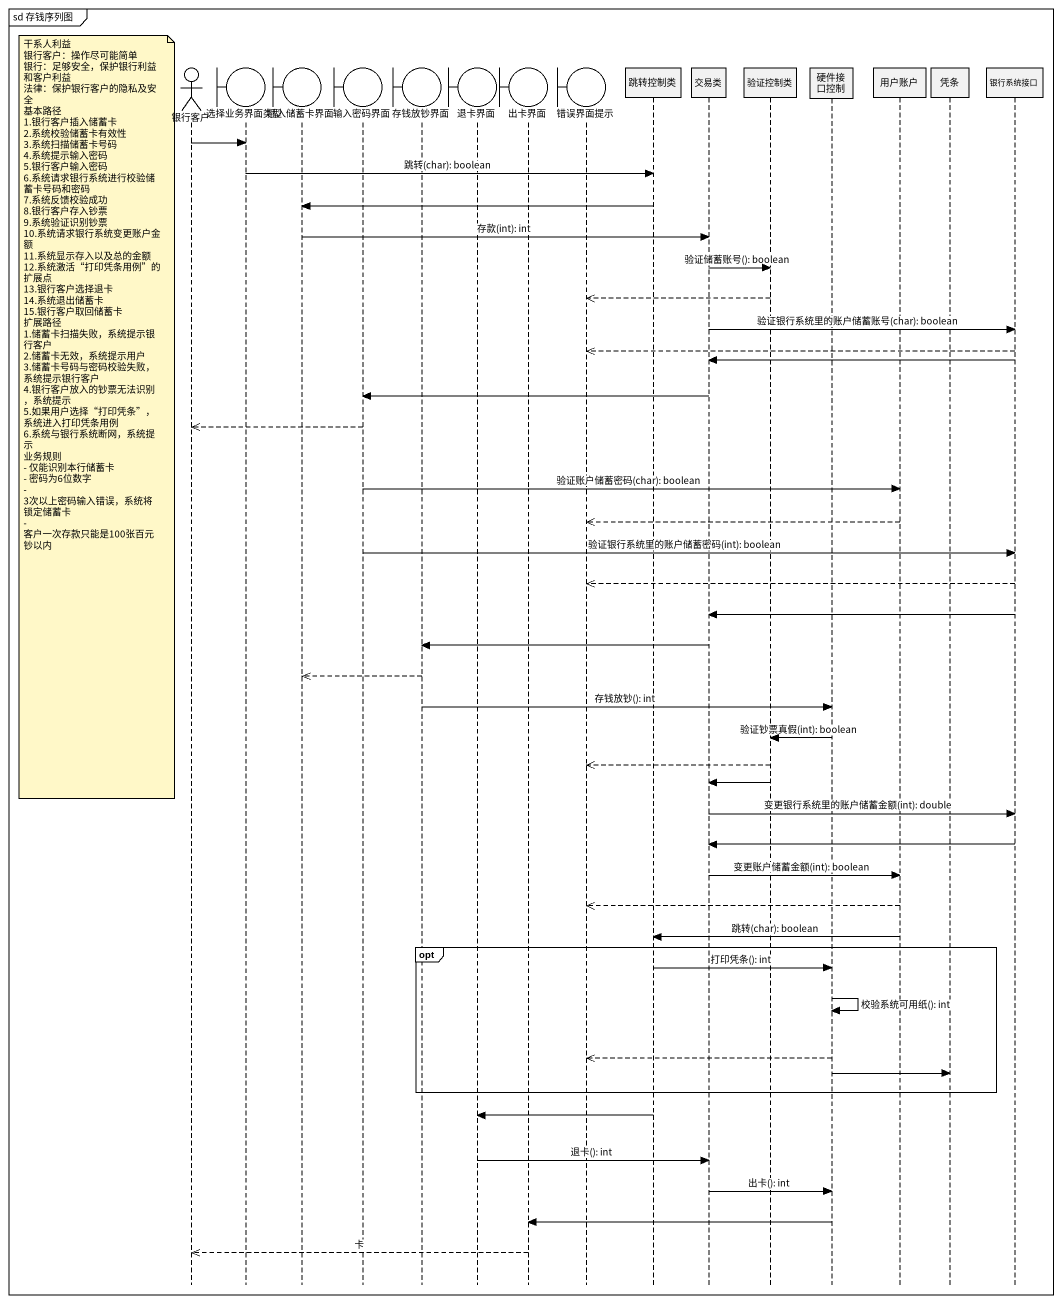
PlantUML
@startuml
mainframe sd 存钱序列图
hide footbox
actor 银行客户
boundary 选择业务界面类型
boundary 插入储蓄卡界面
boundary 输入密码界面
boundary 存钱放钞界面
boundary 退卡界面
boundary 出卡界面
boundary 错误界面提示
participant 跳转控制类
participant 交易类
participant 验证控制类
participant 硬件接口控制
participant 用户账户
participant 凭条
participant 银行系统接口

银行客户 -> 选择业务界面类型
选择业务界面类型 -> 跳转控制类 : 跳转(char): boolean
跳转控制类 -> 插入储蓄卡界面
插入储蓄卡界面 -> 交易类 : 存款(int): int
交易类 -> 验证控制类 : 验证储蓄账号(): boolean
验证控制类 -->> 错误界面提示
交易类 -> 银行系统接口 : 验证银行系统里的账户储蓄账号(char): boolean
银行系统接口 -->> 错误界面提示
银行系统接口 -> 交易类
交易类 -> 输入密码界面
note left of 银行客户
  干系人利益
  银行客户：操作尽可能简单
  银行：足够安全，保护银行利益和客户利益
  法律：保护银行客户的隐私及安全
  基本路径
  1.银行客户插入储蓄卡
  2.系统校验储蓄卡有效性
  3.系统扫描储蓄卡号码
  4.系统提示输入密码
  5.银行客户输入密码
  6.系统请求银行系统进行校验储蓄卡号码和密码
  7.系统反馈校验成功
  8.银行客户存入钞票
  9.系统验证识别钞票
  10.系统请求银行系统变更账户金额
  11.系统显示存入以及总的金额
  12.系统激活“打印凭条用例”的扩展点
  13.银行客户选择退卡
  14.系统退出储蓄卡
  15.银行客户取回储蓄卡
  扩展路径
  1.储蓄卡扫描失败，系统提示银行客户
  2.储蓄卡无效，系统提示用户
  3.储蓄卡号码与密码校验失败，系统提示银行客户
  4.银行客户放入的钞票无法识别，系统提示
  5.如果用户选择“打印凭条”，系统进入打印凭条用例
  6.系统与银行系统断网，系统提示
  业务规则
  - 仅能识别本行储蓄卡
  - 密码为6位数字
  - 3次以上密码输入错误，系统将锁定储蓄卡
  - 客户一次存款只能是100张百元钞以内
end note
输入密码界面 -->> 银行客户
输入密码界面 -> 用户账户 : 验证账户储蓄密码(char): boolean
用户账户 -->> 错误界面提示
输入密码界面 -> 银行系统接口 : 验证银行系统里的账户储蓄密码(int): boolean
银行系统接口 -->> 错误界面提示
银行系统接口 -> 交易类
交易类 -> 存钱放钞界面
存钱放钞界面 -->> 插入储蓄卡界面
存钱放钞界面 -> 硬件接口控制 : 存钱放钞(): int
硬件接口控制 -> 验证控制类 : 验证钞票真假(int): boolean
验证控制类 -->> 错误界面提示
验证控制类 -> 交易类
交易类 -> 银行系统接口 : 变更银行系统里的账户储蓄金额(int): double
银行系统接口 -> 交易类
交易类 -> 用户账户 : 变更账户储蓄金额(int): boolean
用户账户 -->> 错误界面提示
用户账户 -> 跳转控制类 : 跳转(char): boolean
opt
  跳转控制类 -> 硬件接口控制 : 打印凭条(): int
  硬件接口控制 -> 硬件接口控制 : 校验系统可用纸(): int
  硬件接口控制 -->> 错误界面提示
  硬件接口控制 -> 凭条
end
跳转控制类 -> 退卡界面
退卡界面 -> 交易类 : 退卡(): int
交易类 -> 硬件接口控制 : 出卡(): int
硬件接口控制 -> 出卡界面
出卡界面 -->> 银行客户 : 卡
@enduml
